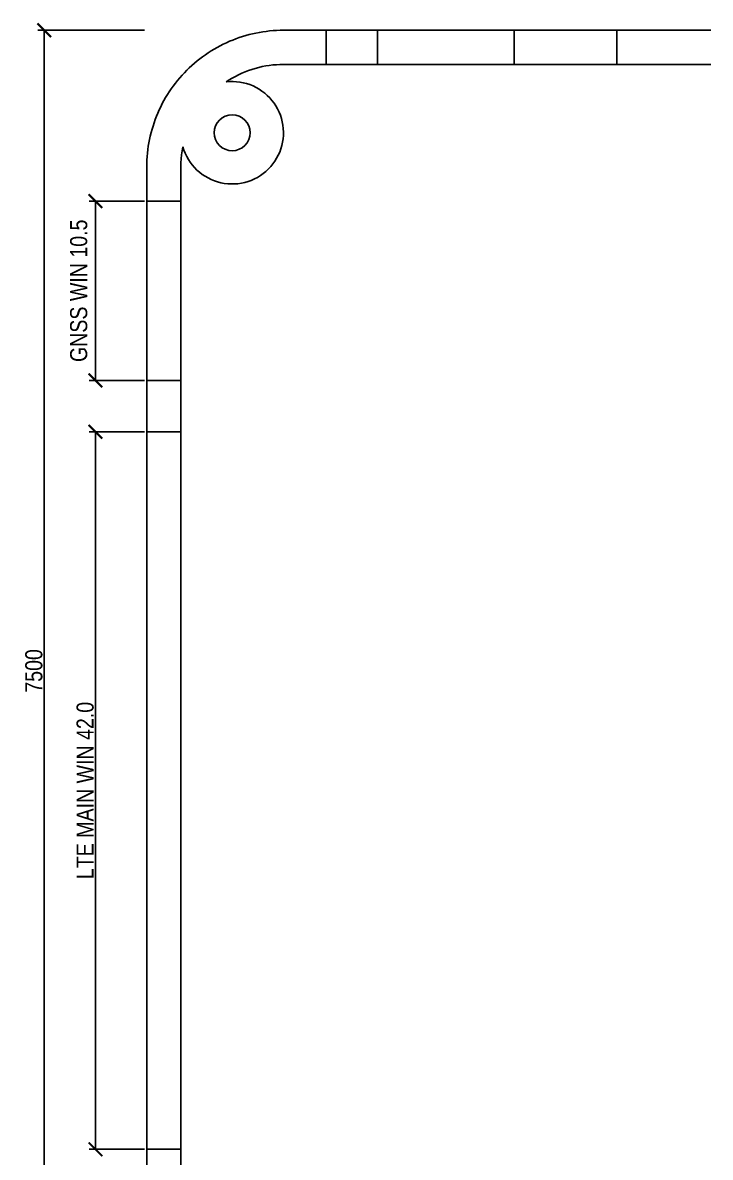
# Model space of a CAD drawing. Header units: metres. Extents: x -70 to 63, y -62 to 38.
# Drawn here: x -69.8 to -29.5, y -28.5 to 37.9 of the extents above; entities that cross this region are included whole.
import ezdxf

# ---------------------------------------------------------------- set-up
doc = ezdxf.new("R2010")
doc.units = ezdxf.units.M
for name, color, linetype in [('U_Z10', 7, 'Continuous'), ('U_Z14', 7, 'Continuous'), ('WINDOWS', 7, 'Continuous')]:
    doc.layers.add(name, color=color, linetype=linetype)
doc.styles.add('OpenSansCondensed-Light', font='OpenSansCondensed-Light.ttf')
doc.dimstyles.new('EZDXF', dxfattribs={"dimtxt": 0.25, "dimasz": 0.175, "dimexe": 0.375, "dimexo": 0.125, "dimgap": 0.1, "dimtad": 1, "dimlfac": 100, "dimzin": 12, "dimdsep": 46, "dimtxsty": 'OpenSansCondensed-Light', "dimblk": 'ARCHTICK', "dimcen": 2.5, "dimazin": 3, "dimtfac": 0.5, "dimtmove": 2, "dimatfit": 3})

# ---------------------------------------------------------------- blocks, each defined once
blk = doc.blocks.new('_ARCHTICK')
at = {"color": 0, "linetype": 'BYBLOCK', "const_width": 0.15}
blk.add_lwpolyline([(-0.5, -0.5), (0.5, 0.5)], dxfattribs=at)

msp = doc.modelspace()

# ---------------------------------------------------------------- linework, layer by layer
at = {"layer": 'U_Z10'}
for points in [[(-54.5, 37.5), (-54.70266, 37.49743), (-54.90519, 37.48973), (-55.10746, 37.4769), (-55.30935, 37.45895), (-55.51071, 37.4359), (-55.71142, 37.40775), (-55.91136, 37.37452), (-56.11039, 37.33624), (-56.30838, 37.29293), (-56.50522, 37.24462), (-56.70077, 37.19133), (-56.8949, 37.13311), (-57.0875, 37.06999), (-57.27844, 37.00202), (-57.4676, 36.92922), (-57.65485, 36.85166), (-57.84007, 36.76938), (-58.02315, 36.68244), (-58.20397, 36.59088), (-58.38242, 36.49477), (-58.55837, 36.39418), (-58.73171, 36.28915), (-58.90234, 36.17977), (-59.07015, 36.06611), (-59.23502, 35.94823), (-59.39685, 35.82621), (-59.55554, 35.70013), (-59.71098, 35.57006), (-59.86308, 35.43611), (-60.01174, 35.29834), (-60.15685, 35.15685), (-60.29834, 35.01174), (-60.43611, 34.86308), (-60.57006, 34.71098), (-60.70013, 34.55554), (-60.82621, 34.39685), (-60.94823, 34.23502), (-61.06611, 34.07015), (-61.17977, 33.90234), (-61.28915, 33.73171), (-61.39418, 33.55837), (-61.49477, 33.38242), (-61.59088, 33.20397), (-61.68244, 33.02315), (-61.76938, 32.84007), (-61.85166, 32.65485), (-61.92922, 32.4676), (-62.00202, 32.27844), (-62.06999, 32.0875), (-62.13311, 31.8949), (-62.19133, 31.70077), (-62.24462, 31.50522), (-62.29293, 31.30838), (-62.33624, 31.11039), (-62.37452, 30.91136), (-62.40775, 30.71142), (-62.4359, 30.51071), (-62.45895, 30.30935), (-62.4769, 30.10746), (-62.48973, 29.90519), (-62.49743, 29.70266), (-62.5, 29.5)], [(-54.5, 37.5), (-54.3, 37.5), (-54.1, 37.5), (-53.9, 37.5), (-53.7, 37.5), (-53.5, 37.5), (-53.3, 37.5), (-53.1, 37.5), (-52.9, 37.5), (-52.7, 37.5), (-52.5, 37.5), (-52.3, 37.5), (-52.1, 37.5), (-51.9, 37.5), (-51.7, 37.5), (-51.5, 37.5), (-51.3, 37.5), (-51.1, 37.5), (-50.9, 37.5), (-50.7, 37.5), (-50.5, 37.5), (-50.3, 37.5), (-50.1, 37.5), (-49.9, 37.5), (-49.7, 37.5), (-49.5, 37.5), (-49.3, 37.5), (-49.1, 37.5), (-48.9, 37.5), (-48.7, 37.5), (-48.5, 37.5), (-48.3, 37.5), (-48.1, 37.5), (-47.9, 37.5), (-47.7, 37.5), (-47.5, 37.5), (-47.3, 37.5), (-47.1, 37.5), (-46.9, 37.5), (-46.7, 37.5), (-46.5, 37.5), (-46.3, 37.5), (-46.1, 37.5), (-45.9, 37.5), (-45.7, 37.5), (-45.5, 37.5), (-45.3, 37.5), (-45.1, 37.5), (-44.9, 37.5), (-44.7, 37.5), (-44.5, 37.5), (-44.3, 37.5), (-44.1, 37.5), (-43.9, 37.5), (-43.7, 37.5), (-43.5, 37.5), (-43.3, 37.5), (-43.1, 37.5), (-42.9, 37.5), (-42.7, 37.5), (-42.5, 37.5), (-42.3, 37.5), (-42.1, 37.5), (-41.9, 37.5), (-41.7, 37.5), (-41.5, 37.5), (-41.3, 37.5), (-41.1, 37.5), (-40.9, 37.5), (-40.7, 37.5), (-40.5, 37.5), (-40.3, 37.5), (-40.1, 37.5), (-39.9, 37.5), (-39.7, 37.5), (-39.5, 37.5), (-39.3, 37.5), (-39.1, 37.5), (-38.9, 37.5), (-38.7, 37.5), (-38.5, 37.5), (-38.3, 37.5), (-38.1, 37.5), (-37.9, 37.5), (-37.7, 37.5), (-37.5, 37.5), (-37.3, 37.5), (-37.1, 37.5), (-36.9, 37.5), (-36.7, 37.5), (-36.5, 37.5), (-36.3, 37.5), (-36.1, 37.5), (-35.9, 37.5), (-35.7, 37.5), (-35.5, 37.5), (-35.3, 37.5), (-35.1, 37.5), (-34.9, 37.5), (-34.7, 37.5), (-34.5, 37.5), (-34.3, 37.5), (-34.1, 37.5), (-33.9, 37.5), (-33.7, 37.5), (-33.5, 37.5), (-33.3, 37.5), (-33.1, 37.5), (-32.9, 37.5), (-32.7, 37.5), (-32.5, 37.5), (-32.3, 37.5), (-32.1, 37.5), (-31.9, 37.5), (-31.7, 37.5), (-31.5, 37.5), (-31.3, 37.5), (-31.1, 37.5), (-30.9, 37.5), (-30.7, 37.5), (-30.5, 37.5), (-30.3, 37.5), (-30.1, 37.5), (-29.9, 37.5), (-29.7, 37.5), (-29.5, 37.5)], [(-54.5, 35.5), (-54.7088, 35.49637), (-54.91735, 35.48547), (-55.12539, 35.46732), (-55.33267, 35.44194), (-55.53895, 35.40936), (-55.74397, 35.36963), (-55.94748, 35.32278), (-56.14923, 35.26889), (-56.34899, 35.208), (-56.54651, 35.1402), (-56.74155, 35.06556), (-56.93387, 34.98418), (-57.12325, 34.89616), (-57.30945, 34.80161), (-57.49224, 34.70063), (-57.67141, 34.59335), (-57.84674, 34.47989)], [(-29.5, 35.5), (-29.7, 35.5), (-29.9, 35.5), (-30.1, 35.5), (-30.3, 35.5), (-30.5, 35.5), (-30.7, 35.5), (-30.9, 35.5), (-31.1, 35.5), (-31.3, 35.5), (-31.5, 35.5), (-31.7, 35.5), (-31.9, 35.5), (-32.1, 35.5), (-32.3, 35.5), (-32.5, 35.5), (-32.7, 35.5), (-32.9, 35.5), (-33.1, 35.5), (-33.3, 35.5), (-33.5, 35.5), (-33.7, 35.5), (-33.9, 35.5), (-34.1, 35.5), (-34.3, 35.5), (-34.5, 35.5), (-34.7, 35.5), (-34.9, 35.5), (-35.1, 35.5), (-35.3, 35.5), (-35.5, 35.5), (-35.7, 35.5), (-35.9, 35.5), (-36.1, 35.5), (-36.3, 35.5), (-36.5, 35.5), (-36.7, 35.5), (-36.9, 35.5), (-37.1, 35.5), (-37.3, 35.5), (-37.5, 35.5), (-37.7, 35.5), (-37.9, 35.5), (-38.1, 35.5), (-38.3, 35.5), (-38.5, 35.5), (-38.7, 35.5), (-38.9, 35.5), (-39.1, 35.5), (-39.3, 35.5), (-39.5, 35.5), (-39.7, 35.5), (-39.9, 35.5), (-40.1, 35.5), (-40.3, 35.5), (-40.5, 35.5), (-40.7, 35.5), (-40.9, 35.5), (-41.1, 35.5), (-41.3, 35.5), (-41.5, 35.5), (-41.7, 35.5), (-41.9, 35.5), (-42.1, 35.5), (-42.3, 35.5), (-42.5, 35.5), (-42.7, 35.5), (-42.9, 35.5), (-43.1, 35.5), (-43.3, 35.5), (-43.5, 35.5), (-43.7, 35.5), (-43.9, 35.5), (-44.1, 35.5), (-44.3, 35.5), (-44.5, 35.5), (-44.7, 35.5), (-44.9, 35.5), (-45.1, 35.5), (-45.3, 35.5), (-45.5, 35.5), (-45.7, 35.5), (-45.9, 35.5), (-46.1, 35.5), (-46.3, 35.5), (-46.5, 35.5), (-46.7, 35.5), (-46.9, 35.5), (-47.1, 35.5), (-47.3, 35.5), (-47.5, 35.5), (-47.7, 35.5), (-47.9, 35.5), (-48.1, 35.5), (-48.3, 35.5), (-48.5, 35.5), (-48.7, 35.5), (-48.9, 35.5), (-49.1, 35.5), (-49.3, 35.5), (-49.5, 35.5), (-49.7, 35.5), (-49.9, 35.5), (-50.1, 35.5), (-50.3, 35.5), (-50.5, 35.5), (-50.7, 35.5), (-50.9, 35.5), (-51.1, 35.5), (-51.3, 35.5), (-51.5, 35.5), (-51.7, 35.5), (-51.9, 35.5), (-52.1, 35.5), (-52.3, 35.5), (-52.5, 35.5), (-52.7, 35.5), (-52.9, 35.5), (-53.1, 35.5), (-53.3, 35.5), (-53.5, 35.5), (-53.7, 35.5), (-53.9, 35.5), (-54.1, 35.5), (-54.3, 35.5), (-54.5, 35.5)], [(-60.38403, 30.67395), (-60.32236, 30.483), (-60.24806, 30.2966), (-60.16146, 30.11558), (-60.06296, 29.94075), (-59.95299, 29.7729), (-59.83204, 29.61278), (-59.70066, 29.4611), (-59.55943, 29.31855), (-59.40899, 29.18575), (-59.25001, 29.06331), (-59.0832, 28.95177), (-58.90931, 28.85163), (-58.72911, 28.76334), (-58.54341, 28.6873), (-58.35305, 28.62384), (-58.15886, 28.57324), (-57.96173, 28.53575), (-57.76253, 28.51151), (-57.56216, 28.50064), (-57.36151, 28.5032), (-57.16148, 28.51916), (-56.96297, 28.54846), (-56.76686, 28.59096), (-56.57402, 28.64648), (-56.38533, 28.71477), (-56.20163, 28.79552), (-56.02374, 28.88836), (-55.85245, 28.9929), (-55.68853, 29.10864), (-55.53272, 29.23509), (-55.38571, 29.37167), (-55.24816, 29.51778), (-55.12068, 29.67275), (-55.00385, 29.8359), (-54.89819, 30.00649), (-54.80416, 30.18377), (-54.7222, 30.36693), (-54.65267, 30.55517), (-54.59588, 30.74763), (-54.55208, 30.94345), (-54.52146, 31.14177), (-54.50418, 31.34169), (-54.5003, 31.54232), (-54.50984, 31.74276), (-54.53276, 31.94211), (-54.56895, 32.13949), (-54.61826, 32.334), (-54.68046, 32.52478), (-54.75527, 32.71098), (-54.84237, 32.89176), (-54.94135, 33.06631), (-55.05179, 33.23386), (-55.17317, 33.39364), (-55.30497, 33.54496), (-55.44659, 33.68712), (-55.5974, 33.8195), (-55.75671, 33.94151), (-55.92383, 34.05259), (-56.098, 34.15224), (-56.27844, 34.24004), (-56.46435, 34.31557), (-56.65489, 34.3785), (-56.84921, 34.42856), (-57.04645, 34.46552), (-57.24571, 34.4892), (-57.44611, 34.49952), (-57.64675, 34.49641), (-57.84674, 34.47989)], [(-60.38403, 30.67395), (-60.42569, 30.44135), (-60.45817, 30.2073), (-60.48139, 29.97214), (-60.49535, 29.73625), (-60.5, 29.5)], [(-62.5, 27.5), (-62.5, 27.7), (-62.5, 27.9), (-62.5, 28.1), (-62.5, 28.3), (-62.5, 28.5), (-62.5, 28.7), (-62.5, 28.9), (-62.5, 29.1), (-62.5, 29.3), (-62.5, 29.5)], [(-60.5, 29.5), (-60.5, 29.3), (-60.5, 29.1), (-60.5, 28.9), (-60.5, 28.7), (-60.5, 28.5), (-60.5, 28.3), (-60.5, 28.1), (-60.5, 27.9), (-60.5, 27.7), (-60.5, 27.5)], [(-62.5, 27.5), (-62.3, 27.5), (-62.1, 27.5), (-61.9, 27.5), (-61.7, 27.5), (-61.5, 27.5), (-61.3, 27.5), (-61.1, 27.5), (-60.9, 27.5), (-60.7, 27.5), (-60.5, 27.5)], [(-62.5, 17), (-62.3, 17), (-62.1, 17), (-61.9, 17), (-61.7, 17), (-61.5, 17), (-61.3, 17), (-61.1, 17), (-60.9, 17), (-60.7, 17), (-60.5, 17)], [(-62.5, 14), (-62.5, 14.2), (-62.5, 14.4), (-62.5, 14.6), (-62.5, 14.8), (-62.5, 15), (-62.5, 15.2), (-62.5, 15.4), (-62.5, 15.6), (-62.5, 15.8), (-62.5, 16), (-62.5, 16.2), (-62.5, 16.4), (-62.5, 16.6), (-62.5, 16.8), (-62.5, 17)], [(-60.5, 17), (-60.5, 16.8), (-60.5, 16.6), (-60.5, 16.4), (-60.5, 16.2), (-60.5, 16), (-60.5, 15.8), (-60.5, 15.6), (-60.5, 15.4), (-60.5, 15.2), (-60.5, 15), (-60.5, 14.8), (-60.5, 14.6), (-60.5, 14.4), (-60.5, 14.2), (-60.5, 14)], [(-62.5, 14), (-62.3, 14), (-62.1, 14), (-61.9, 14), (-61.7, 14), (-61.5, 14), (-61.3, 14), (-61.1, 14), (-60.9, 14), (-60.7, 14), (-60.5, 14)], [(-62.5, -28), (-62.3, -28), (-62.1, -28), (-61.9, -28), (-61.7, -28), (-61.5, -28), (-61.3, -28), (-61.1, -28), (-60.9, -28), (-60.7, -28), (-60.5, -28)], [(-62.5, -29.5), (-62.5, -29.28571), (-62.5, -29.07143), (-62.5, -28.85714), (-62.5, -28.64286), (-62.5, -28.42857), (-62.5, -28.21429), (-62.5, -28)], [(-60.5, -28), (-60.5, -28.21429), (-60.5, -28.42857), (-60.5, -28.64286), (-60.5, -28.85714), (-60.5, -29.07143), (-60.5, -29.28571), (-60.5, -29.5)]]:
    msp.add_lwpolyline(points, dxfattribs=at)
at = {"layer": 'U_Z14'}
for points in [[(-54.5, 37.5), (-54.70266, 37.49743), (-54.90519, 37.48973), (-55.10746, 37.4769), (-55.30935, 37.45895), (-55.51071, 37.4359), (-55.71142, 37.40775), (-55.91136, 37.37452), (-56.11039, 37.33624), (-56.30838, 37.29293), (-56.50522, 37.24462), (-56.70077, 37.19133), (-56.8949, 37.13311), (-57.0875, 37.06999), (-57.27844, 37.00202), (-57.4676, 36.92922), (-57.65485, 36.85166), (-57.84007, 36.76938), (-58.02315, 36.68244), (-58.20397, 36.59088), (-58.38242, 36.49477), (-58.55837, 36.39418), (-58.73171, 36.28915), (-58.90234, 36.17977), (-59.07015, 36.06611), (-59.23502, 35.94823), (-59.39685, 35.82621), (-59.55554, 35.70013), (-59.71098, 35.57006), (-59.86308, 35.43611), (-60.01174, 35.29834), (-60.15685, 35.15685), (-60.29834, 35.01174), (-60.43611, 34.86308), (-60.57006, 34.71098), (-60.70013, 34.55554), (-60.82621, 34.39685), (-60.94823, 34.23502), (-61.06611, 34.07015), (-61.17977, 33.90234), (-61.28915, 33.73171), (-61.39418, 33.55837), (-61.49477, 33.38242), (-61.59088, 33.20397), (-61.68244, 33.02315), (-61.76938, 32.84007), (-61.85166, 32.65485), (-61.92922, 32.4676), (-62.00202, 32.27844), (-62.06999, 32.0875), (-62.13311, 31.8949), (-62.19133, 31.70077), (-62.24462, 31.50522), (-62.29293, 31.30838), (-62.33624, 31.11039), (-62.37452, 30.91136), (-62.40775, 30.71142), (-62.4359, 30.51071), (-62.45895, 30.30935), (-62.4769, 30.10746), (-62.48973, 29.90519), (-62.49743, 29.70266), (-62.5, 29.5)], [(-54.5, 37.5), (-54.29167, 37.5), (-54.08333, 37.5), (-53.875, 37.5), (-53.66667, 37.5), (-53.45833, 37.5), (-53.25, 37.5), (-53.04167, 37.5), (-52.83333, 37.5), (-52.625, 37.5), (-52.41667, 37.5), (-52.20833, 37.5), (-52, 37.5)], [(-52, 37.5), (-51.8, 37.5), (-51.6, 37.5), (-51.4, 37.5), (-51.2, 37.5), (-51, 37.5), (-50.8, 37.5), (-50.6, 37.5), (-50.4, 37.5), (-50.2, 37.5), (-50, 37.5), (-49.8, 37.5), (-49.6, 37.5), (-49.4, 37.5), (-49.2, 37.5), (-49, 37.5)], [(-52, 35.5), (-52, 35.7), (-52, 35.9), (-52, 36.1), (-52, 36.3), (-52, 36.5), (-52, 36.7), (-52, 36.9), (-52, 37.1), (-52, 37.3), (-52, 37.5)], [(-49, 37.5), (-49, 37.3), (-49, 37.1), (-49, 36.9), (-49, 36.7), (-49, 36.5), (-49, 36.3), (-49, 36.1), (-49, 35.9), (-49, 35.7), (-49, 35.5)], [(-41, 37.5), (-40.8, 37.5), (-40.6, 37.5), (-40.4, 37.5), (-40.2, 37.5), (-40, 37.5), (-39.8, 37.5), (-39.6, 37.5), (-39.4, 37.5), (-39.2, 37.5), (-39, 37.5), (-38.8, 37.5), (-38.6, 37.5), (-38.4, 37.5), (-38.2, 37.5), (-38, 37.5), (-37.8, 37.5), (-37.6, 37.5), (-37.4, 37.5), (-37.2, 37.5), (-37, 37.5), (-36.8, 37.5), (-36.6, 37.5), (-36.4, 37.5), (-36.2, 37.5), (-36, 37.5), (-35.8, 37.5), (-35.6, 37.5), (-35.4, 37.5), (-35.2, 37.5), (-35, 37.5)], [(-41, 37.5), (-41, 37.3), (-41, 37.1), (-41, 36.9), (-41, 36.7), (-41, 36.5), (-41, 36.3), (-41, 36.1), (-41, 35.9), (-41, 35.7), (-41, 35.5)], [(-35, 37.5), (-35, 37.3), (-35, 37.1), (-35, 36.9), (-35, 36.7), (-35, 36.5), (-35, 36.3), (-35, 36.1), (-35, 35.9), (-35, 35.7), (-35, 35.5)], [(-54.5, 35.5), (-54.7088, 35.49637), (-54.91735, 35.48547), (-55.12539, 35.46732), (-55.33267, 35.44194), (-55.53895, 35.40936), (-55.74397, 35.36963), (-55.94748, 35.32278), (-56.14923, 35.26889), (-56.34899, 35.208), (-56.54651, 35.1402), (-56.74155, 35.06556), (-56.93387, 34.98418), (-57.12325, 34.89616), (-57.30945, 34.80161), (-57.49224, 34.70063), (-57.67141, 34.59335), (-57.84674, 34.47989)], [(-52, 35.5), (-52.20833, 35.5), (-52.41667, 35.5), (-52.625, 35.5), (-52.83333, 35.5), (-53.04167, 35.5), (-53.25, 35.5), (-53.45833, 35.5), (-53.66667, 35.5), (-53.875, 35.5), (-54.08333, 35.5), (-54.29167, 35.5), (-54.5, 35.5)], [(-49, 35.5), (-49.2, 35.5), (-49.4, 35.5), (-49.6, 35.5), (-49.8, 35.5), (-50, 35.5), (-50.2, 35.5), (-50.4, 35.5), (-50.6, 35.5), (-50.8, 35.5), (-51, 35.5), (-51.2, 35.5), (-51.4, 35.5), (-51.6, 35.5), (-51.8, 35.5), (-52, 35.5)], [(-35, 35.5), (-35.2, 35.5), (-35.4, 35.5), (-35.6, 35.5), (-35.8, 35.5), (-36, 35.5), (-36.2, 35.5), (-36.4, 35.5), (-36.6, 35.5), (-36.8, 35.5), (-37, 35.5), (-37.2, 35.5), (-37.4, 35.5), (-37.6, 35.5), (-37.8, 35.5), (-38, 35.5), (-38.2, 35.5), (-38.4, 35.5), (-38.6, 35.5), (-38.8, 35.5), (-39, 35.5), (-39.2, 35.5), (-39.4, 35.5), (-39.6, 35.5), (-39.8, 35.5), (-40, 35.5), (-40.2, 35.5), (-40.4, 35.5), (-40.6, 35.5), (-40.8, 35.5), (-41, 35.5)], [(-60.38403, 30.67395), (-60.32236, 30.483), (-60.24806, 30.2966), (-60.16146, 30.11558), (-60.06296, 29.94075), (-59.95299, 29.7729), (-59.83204, 29.61278), (-59.70066, 29.4611), (-59.55943, 29.31855), (-59.40899, 29.18575), (-59.25001, 29.06331), (-59.0832, 28.95177), (-58.90931, 28.85163), (-58.72911, 28.76334), (-58.54341, 28.6873), (-58.35305, 28.62384), (-58.15886, 28.57324), (-57.96173, 28.53575), (-57.76253, 28.51151), (-57.56216, 28.50064), (-57.36151, 28.5032), (-57.16148, 28.51916), (-56.96297, 28.54846), (-56.76686, 28.59096), (-56.57402, 28.64648), (-56.38533, 28.71477), (-56.20163, 28.79552), (-56.02374, 28.88836), (-55.85245, 28.9929), (-55.68853, 29.10864), (-55.53272, 29.23509), (-55.38571, 29.37167), (-55.24816, 29.51778), (-55.12068, 29.67275), (-55.00385, 29.8359), (-54.89819, 30.00649), (-54.80416, 30.18377), (-54.7222, 30.36693), (-54.65267, 30.55517), (-54.59588, 30.74763), (-54.55208, 30.94345), (-54.52146, 31.14177), (-54.50418, 31.34169), (-54.5003, 31.54232), (-54.50984, 31.74276), (-54.53276, 31.94211), (-54.56895, 32.13949), (-54.61826, 32.334), (-54.68046, 32.52478), (-54.75527, 32.71098), (-54.84237, 32.89176), (-54.94135, 33.06631), (-55.05179, 33.23386), (-55.17317, 33.39364), (-55.30497, 33.54496), (-55.44659, 33.68712), (-55.5974, 33.8195), (-55.75671, 33.94151), (-55.92383, 34.05259), (-56.098, 34.15224), (-56.27844, 34.24004), (-56.46435, 34.31557), (-56.65489, 34.3785), (-56.84921, 34.42856), (-57.04645, 34.46552), (-57.24571, 34.4892), (-57.44611, 34.49952), (-57.64675, 34.49641), (-57.84674, 34.47989)], [(-56.45, 31.5), (-56.47018, 31.70484), (-56.52993, 31.90182), (-56.62696, 32.08335), (-56.75754, 32.24246), (-56.91665, 32.37304), (-57.09818, 32.47007), (-57.29516, 32.52982), (-57.5, 32.55), (-57.70484, 32.52982), (-57.90182, 32.47007), (-58.08335, 32.37304), (-58.24246, 32.24246), (-58.37304, 32.08335), (-58.47007, 31.90182), (-58.52982, 31.70484), (-58.55, 31.5), (-58.52982, 31.29516), (-58.47007, 31.09818), (-58.37304, 30.91665), (-58.24246, 30.75754), (-58.08335, 30.62696), (-57.90182, 30.52993), (-57.70484, 30.47018), (-57.5, 30.45), (-57.29516, 30.47018), (-57.09818, 30.52993), (-56.91665, 30.62696), (-56.75754, 30.75754), (-56.62696, 30.91665), (-56.52993, 31.09818), (-56.47018, 31.29516), (-56.45, 31.5)], [(-60.38403, 30.67395), (-60.42569, 30.44135), (-60.45817, 30.2073), (-60.48139, 29.97214), (-60.49535, 29.73625), (-60.5, 29.5)], [(-62.5, 27.5), (-62.5, 27.7), (-62.5, 27.9), (-62.5, 28.1), (-62.5, 28.3), (-62.5, 28.5), (-62.5, 28.7), (-62.5, 28.9), (-62.5, 29.1), (-62.5, 29.3), (-62.5, 29.5)], [(-60.5, 29.5), (-60.5, 29.3), (-60.5, 29.1), (-60.5, 28.9), (-60.5, 28.7), (-60.5, 28.5), (-60.5, 28.3), (-60.5, 28.1), (-60.5, 27.9), (-60.5, 27.7), (-60.5, 27.5)], [(-62.5, 27.5), (-62.3, 27.5), (-62.1, 27.5), (-61.9, 27.5), (-61.7, 27.5), (-61.5, 27.5), (-61.3, 27.5), (-61.1, 27.5), (-60.9, 27.5), (-60.7, 27.5), (-60.5, 27.5)], [(-62.5, 17), (-62.3, 17), (-62.1, 17), (-61.9, 17), (-61.7, 17), (-61.5, 17), (-61.3, 17), (-61.1, 17), (-60.9, 17), (-60.7, 17), (-60.5, 17)], [(-62.5, 14), (-62.5, 14.2), (-62.5, 14.4), (-62.5, 14.6), (-62.5, 14.8), (-62.5, 15), (-62.5, 15.2), (-62.5, 15.4), (-62.5, 15.6), (-62.5, 15.8), (-62.5, 16), (-62.5, 16.2), (-62.5, 16.4), (-62.5, 16.6), (-62.5, 16.8), (-62.5, 17)], [(-60.5, 17), (-60.5, 16.8), (-60.5, 16.6), (-60.5, 16.4), (-60.5, 16.2), (-60.5, 16), (-60.5, 15.8), (-60.5, 15.6), (-60.5, 15.4), (-60.5, 15.2), (-60.5, 15), (-60.5, 14.8), (-60.5, 14.6), (-60.5, 14.4), (-60.5, 14.2), (-60.5, 14)], [(-62.5, 14), (-62.3, 14), (-62.1, 14), (-61.9, 14), (-61.7, 14), (-61.5, 14), (-61.3, 14), (-61.1, 14), (-60.9, 14), (-60.7, 14), (-60.5, 14)], [(-62.5, -28), (-62.3, -28), (-62.1, -28), (-61.9, -28), (-61.7, -28), (-61.5, -28), (-61.3, -28), (-61.1, -28), (-60.9, -28), (-60.7, -28), (-60.5, -28)], [(-62.5, -29.5), (-62.5, -29.28571), (-62.5, -29.07143), (-62.5, -28.85714), (-62.5, -28.64286), (-62.5, -28.42857), (-62.5, -28.21429), (-62.5, -28)], [(-60.5, -28), (-60.5, -28.21429), (-60.5, -28.42857), (-60.5, -28.64286), (-60.5, -28.85714), (-60.5, -29.07143), (-60.5, -29.28571), (-60.5, -29.5)]]:
    msp.add_lwpolyline(points, dxfattribs=at)
at = {"layer": 'WINDOWS'}
for points in [[(-62.5, 17), (-62.5, 17.20192), (-62.5, 17.40385), (-62.5, 17.60577), (-62.5, 17.80769), (-62.5, 18.00962), (-62.5, 18.21154), (-62.5, 18.41346), (-62.5, 18.61538), (-62.5, 18.81731), (-62.5, 19.01923), (-62.5, 19.22115), (-62.5, 19.42308), (-62.5, 19.625), (-62.5, 19.82692), (-62.5, 20.02885), (-62.5, 20.23077), (-62.5, 20.43269), (-62.5, 20.63462), (-62.5, 20.83654), (-62.5, 21.03846), (-62.5, 21.24038), (-62.5, 21.44231), (-62.5, 21.64423), (-62.5, 21.84615), (-62.5, 22.04808), (-62.5, 22.25), (-62.5, 22.45192), (-62.5, 22.65385), (-62.5, 22.85577), (-62.5, 23.05769), (-62.5, 23.25962), (-62.5, 23.46154), (-62.5, 23.66346), (-62.5, 23.86538), (-62.5, 24.06731), (-62.5, 24.26923), (-62.5, 24.47115), (-62.5, 24.67308), (-62.5, 24.875), (-62.5, 25.07692), (-62.5, 25.27885), (-62.5, 25.48077), (-62.5, 25.68269), (-62.5, 25.88462), (-62.5, 26.08654), (-62.5, 26.28846), (-62.5, 26.49038), (-62.5, 26.69231), (-62.5, 26.89423), (-62.5, 27.09615), (-62.5, 27.29808), (-62.5, 27.5)], [(-62.5, 27.5), (-62.3, 27.5), (-62.1, 27.5), (-61.9, 27.5), (-61.7, 27.5), (-61.5, 27.5), (-61.3, 27.5), (-61.1, 27.5), (-60.9, 27.5), (-60.7, 27.5), (-60.5, 27.5)], [(-62.5, 17), (-62.5, 17.20192), (-62.5, 17.40385), (-62.5, 17.60577), (-62.5, 17.80769), (-62.5, 18.00962), (-62.5, 18.21154), (-62.5, 18.41346), (-62.5, 18.61538), (-62.5, 18.81731), (-62.5, 19.01923), (-62.5, 19.22115), (-62.5, 19.42308), (-62.5, 19.625), (-62.5, 19.82692), (-62.5, 20.02885), (-62.5, 20.23077), (-62.5, 20.43269), (-62.5, 20.63462), (-62.5, 20.83654), (-62.5, 21.03846), (-62.5, 21.24038), (-62.5, 21.44231), (-62.5, 21.64423), (-62.5, 21.84615), (-62.5, 22.04808), (-62.5, 22.25), (-62.5, 22.45192), (-62.5, 22.65385), (-62.5, 22.85577), (-62.5, 23.05769), (-62.5, 23.25962), (-62.5, 23.46154), (-62.5, 23.66346), (-62.5, 23.86538), (-62.5, 24.06731), (-62.5, 24.26923), (-62.5, 24.47115), (-62.5, 24.67308), (-62.5, 24.875), (-62.5, 25.07692), (-62.5, 25.27885), (-62.5, 25.48077), (-62.5, 25.68269), (-62.5, 25.88462), (-62.5, 26.08654), (-62.5, 26.28846), (-62.5, 26.49038), (-62.5, 26.69231), (-62.5, 26.89423), (-62.5, 27.09615), (-62.5, 27.29808), (-62.5, 27.5)], [(-62.5, 27.5), (-62.3, 27.5), (-62.1, 27.5), (-61.9, 27.5), (-61.7, 27.5), (-61.5, 27.5), (-61.3, 27.5), (-61.1, 27.5), (-60.9, 27.5), (-60.7, 27.5), (-60.5, 27.5)], [(-60.5, 27.5), (-60.5, 27.29808), (-60.5, 27.09615), (-60.5, 26.89423), (-60.5, 26.69231), (-60.5, 26.49038), (-60.5, 26.28846), (-60.5, 26.08654), (-60.5, 25.88462), (-60.5, 25.68269), (-60.5, 25.48077), (-60.5, 25.27885), (-60.5, 25.07692), (-60.5, 24.875), (-60.5, 24.67308), (-60.5, 24.47115), (-60.5, 24.26923), (-60.5, 24.06731), (-60.5, 23.86538), (-60.5, 23.66346), (-60.5, 23.46154), (-60.5, 23.25962), (-60.5, 23.05769), (-60.5, 22.85577), (-60.5, 22.65385), (-60.5, 22.45192), (-60.5, 22.25), (-60.5, 22.04808), (-60.5, 21.84615), (-60.5, 21.64423), (-60.5, 21.44231), (-60.5, 21.24038), (-60.5, 21.03846), (-60.5, 20.83654), (-60.5, 20.63462), (-60.5, 20.43269), (-60.5, 20.23077), (-60.5, 20.02885), (-60.5, 19.82692), (-60.5, 19.625), (-60.5, 19.42308), (-60.5, 19.22115), (-60.5, 19.01923), (-60.5, 18.81731), (-60.5, 18.61538), (-60.5, 18.41346), (-60.5, 18.21154), (-60.5, 18.00962), (-60.5, 17.80769), (-60.5, 17.60577), (-60.5, 17.40385), (-60.5, 17.20192), (-60.5, 17)], [(-60.5, 27.5), (-60.5, 27.29808), (-60.5, 27.09615), (-60.5, 26.89423), (-60.5, 26.69231), (-60.5, 26.49038), (-60.5, 26.28846), (-60.5, 26.08654), (-60.5, 25.88462), (-60.5, 25.68269), (-60.5, 25.48077), (-60.5, 25.27885), (-60.5, 25.07692), (-60.5, 24.875), (-60.5, 24.67308), (-60.5, 24.47115), (-60.5, 24.26923), (-60.5, 24.06731), (-60.5, 23.86538), (-60.5, 23.66346), (-60.5, 23.46154), (-60.5, 23.25962), (-60.5, 23.05769), (-60.5, 22.85577), (-60.5, 22.65385), (-60.5, 22.45192), (-60.5, 22.25), (-60.5, 22.04808), (-60.5, 21.84615), (-60.5, 21.64423), (-60.5, 21.44231), (-60.5, 21.24038), (-60.5, 21.03846), (-60.5, 20.83654), (-60.5, 20.63462), (-60.5, 20.43269), (-60.5, 20.23077), (-60.5, 20.02885), (-60.5, 19.82692), (-60.5, 19.625), (-60.5, 19.42308), (-60.5, 19.22115), (-60.5, 19.01923), (-60.5, 18.81731), (-60.5, 18.61538), (-60.5, 18.41346), (-60.5, 18.21154), (-60.5, 18.00962), (-60.5, 17.80769), (-60.5, 17.60577), (-60.5, 17.40385), (-60.5, 17.20192), (-60.5, 17)], [(-62.5, 17), (-62.3, 17), (-62.1, 17), (-61.9, 17), (-61.7, 17), (-61.5, 17), (-61.3, 17), (-61.1, 17), (-60.9, 17), (-60.7, 17), (-60.5, 17)], [(-62.5, 17), (-62.3, 17), (-62.1, 17), (-61.9, 17), (-61.7, 17), (-61.5, 17), (-61.3, 17), (-61.1, 17), (-60.9, 17), (-60.7, 17), (-60.5, 17)], [(-62.5, -28), (-62.5, -27.8), (-62.5, -27.6), (-62.5, -27.4), (-62.5, -27.2), (-62.5, -27), (-62.5, -26.8), (-62.5, -26.6), (-62.5, -26.4), (-62.5, -26.2), (-62.5, -26), (-62.5, -25.8), (-62.5, -25.6), (-62.5, -25.4), (-62.5, -25.2), (-62.5, -25), (-62.5, -24.8), (-62.5, -24.6), (-62.5, -24.4), (-62.5, -24.2), (-62.5, -24), (-62.5, -23.8), (-62.5, -23.6), (-62.5, -23.4), (-62.5, -23.2), (-62.5, -23), (-62.5, -22.8), (-62.5, -22.6), (-62.5, -22.4), (-62.5, -22.2), (-62.5, -22), (-62.5, -21.8), (-62.5, -21.6), (-62.5, -21.4), (-62.5, -21.2), (-62.5, -21), (-62.5, -20.8), (-62.5, -20.6), (-62.5, -20.4), (-62.5, -20.2), (-62.5, -20), (-62.5, -19.8), (-62.5, -19.6), (-62.5, -19.4), (-62.5, -19.2), (-62.5, -19), (-62.5, -18.8), (-62.5, -18.6), (-62.5, -18.4), (-62.5, -18.2), (-62.5, -18), (-62.5, -17.8), (-62.5, -17.6), (-62.5, -17.4), (-62.5, -17.2), (-62.5, -17), (-62.5, -16.8), (-62.5, -16.6), (-62.5, -16.4), (-62.5, -16.2), (-62.5, -16), (-62.5, -15.8), (-62.5, -15.6), (-62.5, -15.4), (-62.5, -15.2), (-62.5, -15), (-62.5, -14.8), (-62.5, -14.6), (-62.5, -14.4), (-62.5, -14.2), (-62.5, -14), (-62.5, -13.8), (-62.5, -13.6), (-62.5, -13.4), (-62.5, -13.2), (-62.5, -13), (-62.5, -12.8), (-62.5, -12.6), (-62.5, -12.4), (-62.5, -12.2), (-62.5, -12), (-62.5, -11.8), (-62.5, -11.6), (-62.5, -11.4), (-62.5, -11.2), (-62.5, -11), (-62.5, -10.8), (-62.5, -10.6), (-62.5, -10.4), (-62.5, -10.2), (-62.5, -10), (-62.5, -9.8), (-62.5, -9.6), (-62.5, -9.4), (-62.5, -9.2), (-62.5, -9), (-62.5, -8.8), (-62.5, -8.6), (-62.5, -8.4), (-62.5, -8.2), (-62.5, -8), (-62.5, -7.8), (-62.5, -7.6), (-62.5, -7.4), (-62.5, -7.2), (-62.5, -7), (-62.5, -6.8), (-62.5, -6.6), (-62.5, -6.4), (-62.5, -6.2), (-62.5, -6), (-62.5, -5.8), (-62.5, -5.6), (-62.5, -5.4), (-62.5, -5.2), (-62.5, -5), (-62.5, -4.8), (-62.5, -4.6), (-62.5, -4.4), (-62.5, -4.2), (-62.5, -4), (-62.5, -3.8), (-62.5, -3.6), (-62.5, -3.4), (-62.5, -3.2), (-62.5, -3), (-62.5, -2.8), (-62.5, -2.6), (-62.5, -2.4), (-62.5, -2.2), (-62.5, -2), (-62.5, -1.8), (-62.5, -1.6), (-62.5, -1.4), (-62.5, -1.2), (-62.5, -1), (-62.5, -0.8), (-62.5, -0.6), (-62.5, -0.4), (-62.5, -0.2), (-62.5, 0), (-62.5, 0.2), (-62.5, 0.4), (-62.5, 0.6), (-62.5, 0.8), (-62.5, 1), (-62.5, 1.2), (-62.5, 1.4), (-62.5, 1.6), (-62.5, 1.8), (-62.5, 2), (-62.5, 2.2), (-62.5, 2.4), (-62.5, 2.6), (-62.5, 2.8), (-62.5, 3), (-62.5, 3.2), (-62.5, 3.4), (-62.5, 3.6), (-62.5, 3.8), (-62.5, 4), (-62.5, 4.2), (-62.5, 4.4), (-62.5, 4.6), (-62.5, 4.8), (-62.5, 5), (-62.5, 5.2), (-62.5, 5.4), (-62.5, 5.6), (-62.5, 5.8), (-62.5, 6), (-62.5, 6.2), (-62.5, 6.4), (-62.5, 6.6), (-62.5, 6.8), (-62.5, 7), (-62.5, 7.2), (-62.5, 7.4), (-62.5, 7.6), (-62.5, 7.8), (-62.5, 8), (-62.5, 8.2), (-62.5, 8.4), (-62.5, 8.6), (-62.5, 8.8), (-62.5, 9), (-62.5, 9.2), (-62.5, 9.4), (-62.5, 9.6), (-62.5, 9.8), (-62.5, 10), (-62.5, 10.2), (-62.5, 10.4), (-62.5, 10.6), (-62.5, 10.8), (-62.5, 11), (-62.5, 11.2), (-62.5, 11.4), (-62.5, 11.6), (-62.5, 11.8), (-62.5, 12), (-62.5, 12.2), (-62.5, 12.4), (-62.5, 12.6), (-62.5, 12.8), (-62.5, 13), (-62.5, 13.2), (-62.5, 13.4), (-62.5, 13.6), (-62.5, 13.8), (-62.5, 14)], [(-62.5, 14), (-62.3, 14), (-62.1, 14), (-61.9, 14), (-61.7, 14), (-61.5, 14), (-61.3, 14), (-61.1, 14), (-60.9, 14), (-60.7, 14), (-60.5, 14)], [(-62.5, -28), (-62.5, -27.8), (-62.5, -27.6), (-62.5, -27.4), (-62.5, -27.2), (-62.5, -27), (-62.5, -26.8), (-62.5, -26.6), (-62.5, -26.4), (-62.5, -26.2), (-62.5, -26), (-62.5, -25.8), (-62.5, -25.6), (-62.5, -25.4), (-62.5, -25.2), (-62.5, -25), (-62.5, -24.8), (-62.5, -24.6), (-62.5, -24.4), (-62.5, -24.2), (-62.5, -24), (-62.5, -23.8), (-62.5, -23.6), (-62.5, -23.4), (-62.5, -23.2), (-62.5, -23), (-62.5, -22.8), (-62.5, -22.6), (-62.5, -22.4), (-62.5, -22.2), (-62.5, -22), (-62.5, -21.8), (-62.5, -21.6), (-62.5, -21.4), (-62.5, -21.2), (-62.5, -21), (-62.5, -20.8), (-62.5, -20.6), (-62.5, -20.4), (-62.5, -20.2), (-62.5, -20), (-62.5, -19.8), (-62.5, -19.6), (-62.5, -19.4), (-62.5, -19.2), (-62.5, -19), (-62.5, -18.8), (-62.5, -18.6), (-62.5, -18.4), (-62.5, -18.2), (-62.5, -18), (-62.5, -17.8), (-62.5, -17.6), (-62.5, -17.4), (-62.5, -17.2), (-62.5, -17), (-62.5, -16.8), (-62.5, -16.6), (-62.5, -16.4), (-62.5, -16.2), (-62.5, -16), (-62.5, -15.8), (-62.5, -15.6), (-62.5, -15.4), (-62.5, -15.2), (-62.5, -15), (-62.5, -14.8), (-62.5, -14.6), (-62.5, -14.4), (-62.5, -14.2), (-62.5, -14), (-62.5, -13.8), (-62.5, -13.6), (-62.5, -13.4), (-62.5, -13.2), (-62.5, -13), (-62.5, -12.8), (-62.5, -12.6), (-62.5, -12.4), (-62.5, -12.2), (-62.5, -12), (-62.5, -11.8), (-62.5, -11.6), (-62.5, -11.4), (-62.5, -11.2), (-62.5, -11), (-62.5, -10.8), (-62.5, -10.6), (-62.5, -10.4), (-62.5, -10.2), (-62.5, -10), (-62.5, -9.8), (-62.5, -9.6), (-62.5, -9.4), (-62.5, -9.2), (-62.5, -9), (-62.5, -8.8), (-62.5, -8.6), (-62.5, -8.4), (-62.5, -8.2), (-62.5, -8), (-62.5, -7.8), (-62.5, -7.6), (-62.5, -7.4), (-62.5, -7.2), (-62.5, -7), (-62.5, -6.8), (-62.5, -6.6), (-62.5, -6.4), (-62.5, -6.2), (-62.5, -6), (-62.5, -5.8), (-62.5, -5.6), (-62.5, -5.4), (-62.5, -5.2), (-62.5, -5), (-62.5, -4.8), (-62.5, -4.6), (-62.5, -4.4), (-62.5, -4.2), (-62.5, -4), (-62.5, -3.8), (-62.5, -3.6), (-62.5, -3.4), (-62.5, -3.2), (-62.5, -3), (-62.5, -2.8), (-62.5, -2.6), (-62.5, -2.4), (-62.5, -2.2), (-62.5, -2), (-62.5, -1.8), (-62.5, -1.6), (-62.5, -1.4), (-62.5, -1.2), (-62.5, -1), (-62.5, -0.8), (-62.5, -0.6), (-62.5, -0.4), (-62.5, -0.2), (-62.5, 0), (-62.5, 0.2), (-62.5, 0.4), (-62.5, 0.6), (-62.5, 0.8), (-62.5, 1), (-62.5, 1.2), (-62.5, 1.4), (-62.5, 1.6), (-62.5, 1.8), (-62.5, 2), (-62.5, 2.2), (-62.5, 2.4), (-62.5, 2.6), (-62.5, 2.8), (-62.5, 3), (-62.5, 3.2), (-62.5, 3.4), (-62.5, 3.6), (-62.5, 3.8), (-62.5, 4), (-62.5, 4.2), (-62.5, 4.4), (-62.5, 4.6), (-62.5, 4.8), (-62.5, 5), (-62.5, 5.2), (-62.5, 5.4), (-62.5, 5.6), (-62.5, 5.8), (-62.5, 6), (-62.5, 6.2), (-62.5, 6.4), (-62.5, 6.6), (-62.5, 6.8), (-62.5, 7), (-62.5, 7.2), (-62.5, 7.4), (-62.5, 7.6), (-62.5, 7.8), (-62.5, 8), (-62.5, 8.2), (-62.5, 8.4), (-62.5, 8.6), (-62.5, 8.8), (-62.5, 9), (-62.5, 9.2), (-62.5, 9.4), (-62.5, 9.6), (-62.5, 9.8), (-62.5, 10), (-62.5, 10.2), (-62.5, 10.4), (-62.5, 10.6), (-62.5, 10.8), (-62.5, 11), (-62.5, 11.2), (-62.5, 11.4), (-62.5, 11.6), (-62.5, 11.8), (-62.5, 12), (-62.5, 12.2), (-62.5, 12.4), (-62.5, 12.6), (-62.5, 12.8), (-62.5, 13), (-62.5, 13.2), (-62.5, 13.4), (-62.5, 13.6), (-62.5, 13.8), (-62.5, 14)], [(-62.5, 14), (-62.3, 14), (-62.1, 14), (-61.9, 14), (-61.7, 14), (-61.5, 14), (-61.3, 14), (-61.1, 14), (-60.9, 14), (-60.7, 14), (-60.5, 14)], [(-60.5, 14), (-60.5, 13.8), (-60.5, 13.6), (-60.5, 13.4), (-60.5, 13.2), (-60.5, 13), (-60.5, 12.8), (-60.5, 12.6), (-60.5, 12.4), (-60.5, 12.2), (-60.5, 12), (-60.5, 11.8), (-60.5, 11.6), (-60.5, 11.4), (-60.5, 11.2), (-60.5, 11), (-60.5, 10.8), (-60.5, 10.6), (-60.5, 10.4), (-60.5, 10.2), (-60.5, 10), (-60.5, 9.8), (-60.5, 9.6), (-60.5, 9.4), (-60.5, 9.2), (-60.5, 9), (-60.5, 8.8), (-60.5, 8.6), (-60.5, 8.4), (-60.5, 8.2), (-60.5, 8), (-60.5, 7.8), (-60.5, 7.6), (-60.5, 7.4), (-60.5, 7.2), (-60.5, 7), (-60.5, 6.8), (-60.5, 6.6), (-60.5, 6.4), (-60.5, 6.2), (-60.5, 6), (-60.5, 5.8), (-60.5, 5.6), (-60.5, 5.4), (-60.5, 5.2), (-60.5, 5), (-60.5, 4.8), (-60.5, 4.6), (-60.5, 4.4), (-60.5, 4.2), (-60.5, 4), (-60.5, 3.8), (-60.5, 3.6), (-60.5, 3.4), (-60.5, 3.2), (-60.5, 3), (-60.5, 2.8), (-60.5, 2.6), (-60.5, 2.4), (-60.5, 2.2), (-60.5, 2), (-60.5, 1.8), (-60.5, 1.6), (-60.5, 1.4), (-60.5, 1.2), (-60.5, 1), (-60.5, 0.8), (-60.5, 0.6), (-60.5, 0.4), (-60.5, 0.2), (-60.5, 0), (-60.5, -0.2), (-60.5, -0.4), (-60.5, -0.6), (-60.5, -0.8), (-60.5, -1), (-60.5, -1.2), (-60.5, -1.4), (-60.5, -1.6), (-60.5, -1.8), (-60.5, -2), (-60.5, -2.2), (-60.5, -2.4), (-60.5, -2.6), (-60.5, -2.8), (-60.5, -3), (-60.5, -3.2), (-60.5, -3.4), (-60.5, -3.6), (-60.5, -3.8), (-60.5, -4), (-60.5, -4.2), (-60.5, -4.4), (-60.5, -4.6), (-60.5, -4.8), (-60.5, -5), (-60.5, -5.2), (-60.5, -5.4), (-60.5, -5.6), (-60.5, -5.8), (-60.5, -6), (-60.5, -6.2), (-60.5, -6.4), (-60.5, -6.6), (-60.5, -6.8), (-60.5, -7), (-60.5, -7.2), (-60.5, -7.4), (-60.5, -7.6), (-60.5, -7.8), (-60.5, -8), (-60.5, -8.2), (-60.5, -8.4), (-60.5, -8.6), (-60.5, -8.8), (-60.5, -9), (-60.5, -9.2), (-60.5, -9.4), (-60.5, -9.6), (-60.5, -9.8), (-60.5, -10), (-60.5, -10.2), (-60.5, -10.4), (-60.5, -10.6), (-60.5, -10.8), (-60.5, -11), (-60.5, -11.2), (-60.5, -11.4), (-60.5, -11.6), (-60.5, -11.8), (-60.5, -12), (-60.5, -12.2), (-60.5, -12.4), (-60.5, -12.6), (-60.5, -12.8), (-60.5, -13), (-60.5, -13.2), (-60.5, -13.4), (-60.5, -13.6), (-60.5, -13.8), (-60.5, -14), (-60.5, -14.2), (-60.5, -14.4), (-60.5, -14.6), (-60.5, -14.8), (-60.5, -15), (-60.5, -15.2), (-60.5, -15.4), (-60.5, -15.6), (-60.5, -15.8), (-60.5, -16), (-60.5, -16.2), (-60.5, -16.4), (-60.5, -16.6), (-60.5, -16.8), (-60.5, -17), (-60.5, -17.2), (-60.5, -17.4), (-60.5, -17.6), (-60.5, -17.8), (-60.5, -18), (-60.5, -18.2), (-60.5, -18.4), (-60.5, -18.6), (-60.5, -18.8), (-60.5, -19), (-60.5, -19.2), (-60.5, -19.4), (-60.5, -19.6), (-60.5, -19.8), (-60.5, -20), (-60.5, -20.2), (-60.5, -20.4), (-60.5, -20.6), (-60.5, -20.8), (-60.5, -21), (-60.5, -21.2), (-60.5, -21.4), (-60.5, -21.6), (-60.5, -21.8), (-60.5, -22), (-60.5, -22.2), (-60.5, -22.4), (-60.5, -22.6), (-60.5, -22.8), (-60.5, -23), (-60.5, -23.2), (-60.5, -23.4), (-60.5, -23.6), (-60.5, -23.8), (-60.5, -24), (-60.5, -24.2), (-60.5, -24.4), (-60.5, -24.6), (-60.5, -24.8), (-60.5, -25), (-60.5, -25.2), (-60.5, -25.4), (-60.5, -25.6), (-60.5, -25.8), (-60.5, -26), (-60.5, -26.2), (-60.5, -26.4), (-60.5, -26.6), (-60.5, -26.8), (-60.5, -27), (-60.5, -27.2), (-60.5, -27.4), (-60.5, -27.6), (-60.5, -27.8), (-60.5, -28)], [(-60.5, 14), (-60.5, 13.8), (-60.5, 13.6), (-60.5, 13.4), (-60.5, 13.2), (-60.5, 13), (-60.5, 12.8), (-60.5, 12.6), (-60.5, 12.4), (-60.5, 12.2), (-60.5, 12), (-60.5, 11.8), (-60.5, 11.6), (-60.5, 11.4), (-60.5, 11.2), (-60.5, 11), (-60.5, 10.8), (-60.5, 10.6), (-60.5, 10.4), (-60.5, 10.2), (-60.5, 10), (-60.5, 9.8), (-60.5, 9.6), (-60.5, 9.4), (-60.5, 9.2), (-60.5, 9), (-60.5, 8.8), (-60.5, 8.6), (-60.5, 8.4), (-60.5, 8.2), (-60.5, 8), (-60.5, 7.8), (-60.5, 7.6), (-60.5, 7.4), (-60.5, 7.2), (-60.5, 7), (-60.5, 6.8), (-60.5, 6.6), (-60.5, 6.4), (-60.5, 6.2), (-60.5, 6), (-60.5, 5.8), (-60.5, 5.6), (-60.5, 5.4), (-60.5, 5.2), (-60.5, 5), (-60.5, 4.8), (-60.5, 4.6), (-60.5, 4.4), (-60.5, 4.2), (-60.5, 4), (-60.5, 3.8), (-60.5, 3.6), (-60.5, 3.4), (-60.5, 3.2), (-60.5, 3), (-60.5, 2.8), (-60.5, 2.6), (-60.5, 2.4), (-60.5, 2.2), (-60.5, 2), (-60.5, 1.8), (-60.5, 1.6), (-60.5, 1.4), (-60.5, 1.2), (-60.5, 1), (-60.5, 0.8), (-60.5, 0.6), (-60.5, 0.4), (-60.5, 0.2), (-60.5, 0), (-60.5, -0.2), (-60.5, -0.4), (-60.5, -0.6), (-60.5, -0.8), (-60.5, -1), (-60.5, -1.2), (-60.5, -1.4), (-60.5, -1.6), (-60.5, -1.8), (-60.5, -2), (-60.5, -2.2), (-60.5, -2.4), (-60.5, -2.6), (-60.5, -2.8), (-60.5, -3), (-60.5, -3.2), (-60.5, -3.4), (-60.5, -3.6), (-60.5, -3.8), (-60.5, -4), (-60.5, -4.2), (-60.5, -4.4), (-60.5, -4.6), (-60.5, -4.8), (-60.5, -5), (-60.5, -5.2), (-60.5, -5.4), (-60.5, -5.6), (-60.5, -5.8), (-60.5, -6), (-60.5, -6.2), (-60.5, -6.4), (-60.5, -6.6), (-60.5, -6.8), (-60.5, -7), (-60.5, -7.2), (-60.5, -7.4), (-60.5, -7.6), (-60.5, -7.8), (-60.5, -8), (-60.5, -8.2), (-60.5, -8.4), (-60.5, -8.6), (-60.5, -8.8), (-60.5, -9), (-60.5, -9.2), (-60.5, -9.4), (-60.5, -9.6), (-60.5, -9.8), (-60.5, -10), (-60.5, -10.2), (-60.5, -10.4), (-60.5, -10.6), (-60.5, -10.8), (-60.5, -11), (-60.5, -11.2), (-60.5, -11.4), (-60.5, -11.6), (-60.5, -11.8), (-60.5, -12), (-60.5, -12.2), (-60.5, -12.4), (-60.5, -12.6), (-60.5, -12.8), (-60.5, -13), (-60.5, -13.2), (-60.5, -13.4), (-60.5, -13.6), (-60.5, -13.8), (-60.5, -14), (-60.5, -14.2), (-60.5, -14.4), (-60.5, -14.6), (-60.5, -14.8), (-60.5, -15), (-60.5, -15.2), (-60.5, -15.4), (-60.5, -15.6), (-60.5, -15.8), (-60.5, -16), (-60.5, -16.2), (-60.5, -16.4), (-60.5, -16.6), (-60.5, -16.8), (-60.5, -17), (-60.5, -17.2), (-60.5, -17.4), (-60.5, -17.6), (-60.5, -17.8), (-60.5, -18), (-60.5, -18.2), (-60.5, -18.4), (-60.5, -18.6), (-60.5, -18.8), (-60.5, -19), (-60.5, -19.2), (-60.5, -19.4), (-60.5, -19.6), (-60.5, -19.8), (-60.5, -20), (-60.5, -20.2), (-60.5, -20.4), (-60.5, -20.6), (-60.5, -20.8), (-60.5, -21), (-60.5, -21.2), (-60.5, -21.4), (-60.5, -21.6), (-60.5, -21.8), (-60.5, -22), (-60.5, -22.2), (-60.5, -22.4), (-60.5, -22.6), (-60.5, -22.8), (-60.5, -23), (-60.5, -23.2), (-60.5, -23.4), (-60.5, -23.6), (-60.5, -23.8), (-60.5, -24), (-60.5, -24.2), (-60.5, -24.4), (-60.5, -24.6), (-60.5, -24.8), (-60.5, -25), (-60.5, -25.2), (-60.5, -25.4), (-60.5, -25.6), (-60.5, -25.8), (-60.5, -26), (-60.5, -26.2), (-60.5, -26.4), (-60.5, -26.6), (-60.5, -26.8), (-60.5, -27), (-60.5, -27.2), (-60.5, -27.4), (-60.5, -27.6), (-60.5, -27.8), (-60.5, -28)], [(-62.5, -28), (-62.3, -28), (-62.1, -28), (-61.9, -28), (-61.7, -28), (-61.5, -28), (-61.3, -28), (-61.1, -28), (-60.9, -28), (-60.7, -28), (-60.5, -28)], [(-62.5, -28), (-62.3, -28), (-62.1, -28), (-61.9, -28), (-61.7, -28), (-61.5, -28), (-61.3, -28), (-61.1, -28), (-60.9, -28), (-60.7, -28), (-60.5, -28)]]:
    msp.add_lwpolyline(points, dxfattribs=at)

# ---------------------------------------------------------------- dimensions: what is measured, and where the dimension line sits
msp.add_linear_dim(base=(-68.5, -37.5), p1=(-62.5, -37.5), p2=(-62.5, 37.5), angle=90, dimstyle='EZDXF', override={"dimtxt": 1, "dimasz": 0.8}).render()
for base, p1, p2, text in [((-65.5, 17), (-62.5, 17), (-62.5, 27.5), 'GNSS WIN 10.5'), ((-65.5, -28), (-62.5, -28), (-62.5, 14), 'LTE MAIN WIN 42.0')]:
    msp.add_linear_dim(base=base, p1=p1, p2=p2, angle=90, text=text, dimstyle='EZDXF', override={"dimtxt": 1, "dimasz": 0.8}).render()

doc.saveas('drawing.dxf')
